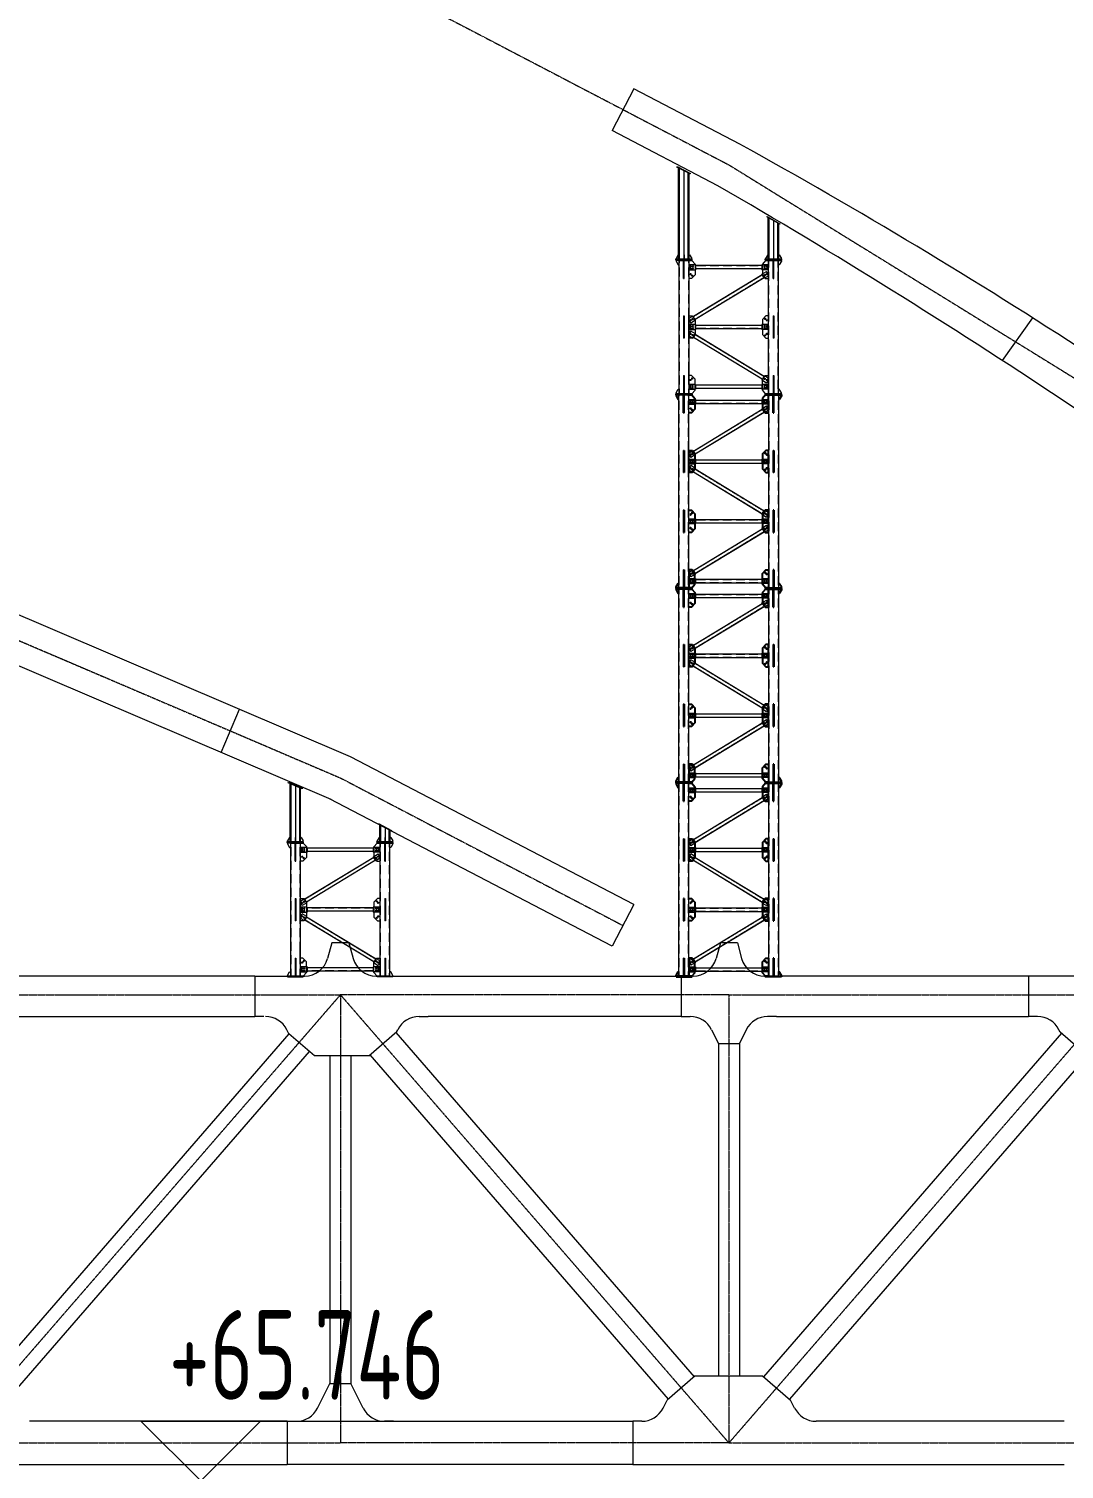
# Model space of a CAD drawing. Extents: x -2876908 to 633791, y -1383861 to 872234.
# Drawn here: x -699248 to -664600, y 749014 to 797226 of the extents above; entities that cross this region are included whole.
import ezdxf
from ezdxf.enums import TextEntityAlignment as Align

# ---------------------------------------------------------------- set-up
doc = ezdxf.new("R2010")
doc.units = 0
doc.header["$LTSCALE"] = 5
doc.header["$MEASUREMENT"] = 0
doc.linetypes.add('CENTER', pattern=[2, 1.25, -0.25, 0.25, -0.25])
doc.linetypes.add('DASHED', pattern=[0.75, 0.5, -0.25])
doc.layers.get('0').update_dxf_attribs({"linetype": 'CONTINUOUS', "lineweight": 25})
for name, color, linetype, lineweight in [('3中心线', 6, 'CENTER', 18), ('5标注', 3, 'CONTINUOUS', 15), ('6文本', 7, 'CONTINUOUS', 15), ('7边界线', 8, 'CONTINUOUS', 15), ('DIM', 3, 'CONTINUOUS', 0), ('STGJ_BOLT_THIN', 9, 'CONTINUOUS', 0), ('STXT_XG_END_THIN', 2, 'CONTINUOUS', 0), ('STXT_XG_THIN', 2, 'CONTINUOUS', 0), ('STXT_XG_TNDSH', 6, 'DASHED', 0)]:
    doc.layers.add(name, color=color, linetype=linetype, lineweight=lineweight)
doc.layers.add('M_Prof', color=2, linetype='CONTINUOUS')
doc.layers.add('M_Profx', color=2, linetype='CONTINUOUS')
doc.styles.add('TSSD_NORM', font='tssdeng.shx', dxfattribs={"width": 0.7, "bigfont": 'hztxt.shx'})

# ---------------------------------------------------------------- blocks, each defined once
blk = doc.blocks.new('f234w2')
at = {"layer": '3中心线'}
for p, q in [((-14296, 1526), (-27296, -13474)), ((-27296, 1526), (-14296, 1526)), ((-14296, 1526), (-1296, -13474)), ((-1296, 1526), (-14296, 1526)), ((-14296, 1526), (-14296, -13474)), ((11704, 1526), (-1296, -13474)), ((-1296, 1526), (11704, 1526)), ((-1296, 1526), (-1296, -13474)), ((-27296, -13474), (-14296, -13474)), ((-1296, -13474), (-14296, -13474)), ((-1296, -13474), (11704, -13474))]:
    blk.add_line(p, q, dxfattribs=at)
at = {"layer": '7边界线'}
for p, q in [((-14581, 3265), (-14723, 2741)), ((-14012, 3265), (-14581, 3265)), ((-14012, 3265), (-13870, 2741)), ((-1581, 3265), (-1723, 2741)), ((-1012, 3265), (-1581, 3265)), ((-1012, 3265), (-870, 2741)), ((-17159, 2150), (-25700, 2150)), ((-17159, 2150), (-15495, 2150)), ((-17159, 2150), (-17159, 800)), ((-13098, 2150), (-11361, 2150)), ((-11361, 2150), (-2893, 2150)), ((-2495, 2150), (-2893, 2150)), ((-2893, 2150), (-2893, 800)), ((300, 2150), (-98, 2150)), ((8732, 2150), (300, 2150)), ((10502, 2150), (8732, 2150)), ((8732, 2150), (8732, 800)), ((-25700, 800), (-17159, 800)), ((-16859, 800), (-17159, 800)), ((-11661, 800), (-11361, 800)), ((-2893, 800), (-11361, 800)), ((-2893, 800), (-2593, 800)), ((300, 800), (0, 800)), ((300, 800), (8732, 800)), ((9032, 800), (8732, 800)), ((-16022, 222), (-26228, -11554)), ((-16022, 222), (-16090, 358)), ((-15167, -519), (-16022, 222)), ((-13350, -519), (-12406, 298)), ((-12444, 265), (-2459, -11257)), ((-12406, 298), (-12376, 358)), ((-1877, 358), (-1646, -104)), ((-716, 358), (-946, -104)), ((9829, 239), (-134, -11257)), ((9791, 272), (9748, 358)), ((10734, -546), (9791, 272)), ((-15342, -368), (-25548, -12143)), ((-1646, -104), (-1646, -11224)), ((-1646, -104), (-946, -104)), ((-946, -104), (-946, -11224)), ((-13350, -519), (-15167, -519)), ((-14646, -519), (-14646, -11481)), ((-13946, -519), (-13946, -11481)), ((-13312, -487), (-3326, -12009)), ((10696, -513), (733, -12009)), ((-15060, -12308), (-14646, -11481)), ((-14646, -11481), (-13946, -11481)), ((-13533, -12308), (-13946, -11481)), ((-2421, -11224), (-3364, -12041)), ((-2421, -11224), (-172, -11224)), ((-172, -11224), (771, -12041)), ((-3497, -12308), (-3364, -12041)), ((904, -12308), (771, -12041)), ((-24397, -12750), (-24697, -12750)), ((-16075, -12750), (-24397, -12750)), ((-16075, -12750), (-15775, -12750)), ((-16075, -12750), (-16075, -14198)), ((-12518, -12750), (-12818, -12750)), ((-12518, -12750), (-4513, -12750)), ((-4213, -12750), (-4513, -12750)), ((-4513, -12750), (-4513, -14198)), ((1920, -12750), (1620, -12750)), ((9925, -12750), (1697, -12750)), ((-30196, -14198), (-16075, -14198)), ((-4513, -14198), (-16075, -14198)), ((-4513, -14198), (9925, -14198))]:
    blk.add_line(p, q, dxfattribs=at)
for centre, start, end in [((-15495, 2950), 270, 344.8249), ((-13098, 2950), 195.1751, 270), ((-2495, 2950), 270, 344.8249), ((-98, 2950), 195.1751, 270), ((-16806, 0), 26.5651, 90), ((-11661, 0), 90, 153.4349), ((-2593, 0), 26.5651, 90), ((0, 0), 90, 153.4349), ((9032, 0), 26.5651, 90), ((-15775, -11950), 270, 333.4349), ((-12818, -11950), 206.5651, 270), ((-4213, -11950), 270, 333.4349), ((1620, -11950), 206.5651, 270)]:
    blk.add_arc(centre, 800, start, end, dxfattribs=at)
blk = doc.blocks.new('立面图')
at = {"layer": '3中心线'}
for points in [[(-222125, -1387), (-209125, 9107), (-196125, 18366), (-183125, 26391), (-170125, 33181), (-157125, 38737), (-144125, 43058), (-131125, 46144), (-118125, 47996), (-105125, 48613), (-92125, 47996), (-79125, 46144), (-66125, 43058), (-53125, 38737), (-40125, 33181), (-27125, 26391), (-14125, 18366), (-1125, 9107), (11875, -1387)], [(-179581, 934), (-170127, 5872), (-157127, 11428), (-144127, 15749), (-131127, 18835), (-118127, 20687), (-105127, 21305), (-92127, 20687), (-79127, 18835), (-66127, 15749), (-53127, 11428), (-40127, 5872), (-30673, 934)]]:
    blk.add_lwpolyline(points, dxfattribs=at)
at = {"layer": '7边界线', "ltscale": 0.1}
for p, q in [((-30309, 28940), (-31037, 27546)), ((-26763, 27088), (-30309, 28940)), ((-27491, 25694), (-31037, 27546)), ((-16968, 21274), (-17982, 19849)), ((-39789, 6583), (-52817, 12150)), ((-40436, 5150), (-53436, 10705)), ((-44117, 6722), (-43499, 8168)), ((-30309, 1631), (-39789, 6582)), ((-31037, 237), (-40491, 5176)), ((-30309, 1631), (-31037, 237))]:
    blk.add_line(p, q, dxfattribs=at)
for centre, radius, start, end in [((-117949, -137707), 188341, 52.72008, 61.04305), ((-143086, -173000), 229873, 53.0489, 59.81031)]:
    blk.add_arc(centre, radius, start, end, dxfattribs=at)
at = {"layer": '5标注'}
blk.add_blockref('f234w2', (-25830, -2913), dxfattribs=at)
blk = doc.blocks.new('孔')
blk.add_circle((22022, 20887), 13.3)
at = {"layer": 'STGJ_BOLT_THIN'}
for p, q in [((21992, 20887), (22052, 20887)), ((22022, 20917), (22022, 20857))]:
    blk.add_line(p, q, dxfattribs=at)
blk = doc.blocks.new('flhdasdhfksfdjl')
at = {"color": 241}
for p, q in [((11534671, 549419), (11534671, 550022)), ((11534691, 549419), (11534691, 550022)), ((11534671, 549419), (11534691, 549419)), ((11537671, 548165), (11537671, 547419)), ((11537671, 548165), (11537691, 548165)), ((11537691, 548165), (11537691, 547419)), ((11537691, 547419), (11537671, 547419)), ((11534671, 546165), (11534671, 545562)), ((11534671, 546165), (11534691, 546165)), ((11534691, 546165), (11534691, 545562))]:
    blk.add_line(p, q, dxfattribs=at)
for p, q in [((11534691, 549840), (11534671, 549840)), ((11534691, 549813), (11534671, 549813)), ((11534691, 549770), (11534671, 549770)), ((11534691, 549743), (11534671, 549743)), ((11537691, 549840), (11537671, 549840)), ((11537691, 549813), (11537671, 549813)), ((11537691, 549770), (11537671, 549770)), ((11537691, 549743), (11537671, 549743)), ((11534691, 549578), (11534671, 549578)), ((11534691, 549551), (11534671, 549551)), ((11534691, 549541), (11534671, 549541)), ((11534691, 549515), (11534671, 549515)), ((11537691, 549578), (11537671, 549578)), ((11537691, 549551), (11537671, 549551)), ((11537691, 549541), (11537671, 549541)), ((11537691, 549515), (11537671, 549515)), ((11534691, 548069), (11534671, 548069)), ((11534691, 548042), (11534671, 548042)), ((11534691, 548033), (11534671, 548033)), ((11534691, 548006), (11534671, 548006)), ((11534691, 547840), (11534671, 547840)), ((11534691, 547813), (11534671, 547813)), ((11534691, 547770), (11534671, 547770)), ((11534691, 547743), (11534671, 547743)), ((11537691, 548069), (11537671, 548069)), ((11537691, 548042), (11537671, 548042)), ((11537691, 548033), (11537671, 548033)), ((11537691, 548006), (11537671, 548006)), ((11537691, 547840), (11537671, 547840)), ((11537691, 547813), (11537671, 547813)), ((11537691, 547770), (11537671, 547770)), ((11537691, 547743), (11537671, 547743)), ((11534691, 547564), (11534671, 547564)), ((11534691, 547528), (11534671, 547528)), ((11537691, 547564), (11537671, 547564)), ((11537691, 547528), (11537671, 547528)), ((11534691, 546069), (11534671, 546069)), ((11534691, 546042), (11534671, 546042)), ((11534691, 546033), (11534671, 546033)), ((11534691, 546006), (11534671, 546006)), ((11534691, 545840), (11534671, 545840)), ((11534691, 545813), (11534671, 545813)), ((11534691, 545770), (11534671, 545770)), ((11537691, 546069), (11537671, 546069)), ((11537691, 546042), (11537671, 546042)), ((11537691, 546033), (11537671, 546033)), ((11537691, 546006), (11537671, 546006)), ((11537691, 545840), (11537671, 545840)), ((11537691, 545813), (11537671, 545813)), ((11537691, 545770), (11537671, 545770)), ((11534691, 545743), (11534671, 545743)), ((11537691, 545743), (11537671, 545743))]:
    blk.add_line(p, q)
at = {"color": 5}
for p, q in [((11537671, 549419), (11537671, 550022)), ((11537691, 549419), (11537691, 550022)), ((11537671, 549419), (11537691, 549419)), ((11534671, 548165), (11534671, 547419)), ((11534671, 548165), (11534691, 548165)), ((11534691, 548165), (11534691, 547419)), ((11534691, 547419), (11534671, 547419)), ((11537671, 546165), (11537671, 545562)), ((11537671, 546165), (11537691, 546165)), ((11537691, 546165), (11537691, 545562))]:
    blk.add_line(p, q, dxfattribs=at)
at = {"color": 6}
for points in [[(11534418, 550042), (11534943, 550042), (11534943, 550022), (11534418, 550022)], [(11537943, 550042), (11537418, 550042), (11537418, 550022), (11537943, 550022)], [(11534418, 545542), (11534943, 545542), (11534943, 545562), (11534418, 545562)], [(11537943, 545542), (11537418, 545542), (11537418, 545562), (11537943, 545562)]]:
    blk.add_lwpolyline(points, close=True, dxfattribs=at)
for points in [[(11534418, 550022), (11534418, 549992), (11534488, 549872), (11534518, 549872)], [(11534418, 550022), (11534418, 549992), (11534488, 549872), (11534518, 549872)], [(11537943, 550022), (11537943, 549992), (11537873, 549872), (11537843, 549872)], [(11537943, 550022), (11537943, 549992), (11537873, 549872), (11537843, 549872)], [(11534418, 545562), (11534418, 545592), (11534488, 545712), (11534518, 545712)], [(11534418, 545562), (11534418, 545592), (11534488, 545712), (11534518, 545712)], [(11537943, 545562), (11537943, 545592), (11537873, 545712), (11537843, 545712)], [(11537943, 545562), (11537943, 545592), (11537873, 545712), (11537843, 545712)]]:
    blk.add_lwpolyline(points, dxfattribs=at)
at = {"color": 5}
for points in [[(11534843, 550022), (11534943, 550022), (11535054, 549902), (11535054, 549540), (11534932, 549419), (11534843, 549419)], [(11537518, 548165), (11537429, 548165), (11537308, 548043), (11537308, 547540), (11537429, 547419), (11537518, 547419)], [(11534843, 546165), (11534843, 545562), (11534943, 545562), (11535054, 545682), (11535054, 546043), (11534932, 546165), (11534843, 546165)]]:
    blk.add_lwpolyline(points, dxfattribs=at)
at = {"color": 241}
for points in [[(11537518, 550022), (11537418, 550022), (11537308, 549897), (11537308, 549572), (11537401, 549419), (11537518, 549419), (11537518, 550022)], [(11534843, 548165), (11534960, 548165), (11535054, 548011), (11535054, 547572), (11534960, 547419), (11534843, 547419), (11534843, 548165)], [(11537518, 546165), (11537518, 545562), (11537418, 545562), (11537308, 545687), (11537308, 546011), (11537401, 546165), (11537518, 546165)]]:
    blk.add_lwpolyline(points, dxfattribs=at)
at = {"layer": 'DIM'}
for p, q in [((11534843, 545997), (11534843, 546449)), ((11537518, 546210), (11537518, 546547))]:
    blk.add_line(p, q, dxfattribs=at)
at = {"layer": 'STXT_XG_END_THIN'}
for p, q in [((11534518, 550022), (11534843, 550022)), ((11537843, 550022), (11537518, 550022)), ((11534518, 545562), (11534843, 545562)), ((11537843, 545562), (11537518, 545562))]:
    blk.add_line(p, q, dxfattribs=at)
at = {"layer": 'STXT_XG_END_THIN', "color": 3}
for p, q in [((11534863, 549872), (11534863, 549712)), ((11534863, 549712), (11535074, 549712)), ((11537498, 549712), (11537498, 549872)), ((11534863, 547872), (11534863, 547712)), ((11534863, 547712), (11535074, 547712)), ((11537498, 547712), (11537498, 547872)), ((11534863, 545872), (11534863, 545712)), ((11537498, 545712), (11537498, 545872)), ((11534863, 545712), (11535074, 545712))]:
    blk.add_line(p, q, dxfattribs=at)
at = {"layer": 'STXT_XG_THIN', "color": 2}
for p, q in [((11534518, 550022), (11534518, 545562)), ((11534843, 550022), (11534843, 545562)), ((11537518, 545562), (11537518, 550022)), ((11537843, 545562), (11537843, 550022))]:
    blk.add_line(p, q, dxfattribs=at)
at = {"layer": 'STXT_XG_THIN', "color": 3}
for p, q in [((11535074, 549872), (11534863, 549872)), ((11535064, 549872), (11535064, 549712)), ((11535074, 549872), (11535074, 549712)), ((11537288, 549849), (11535074, 549849)), ((11537288, 549735), (11535074, 549735)), ((11537288, 549872), (11537288, 549712)), ((11537498, 549872), (11537288, 549872)), ((11537498, 549712), (11537288, 549712)), ((11537298, 549872), (11537298, 549712)), ((11535074, 547872), (11534863, 547872)), ((11535064, 547872), (11535064, 547712)), ((11535074, 547872), (11535074, 547712)), ((11537288, 547849), (11535074, 547849)), ((11537288, 547735), (11535074, 547735)), ((11537288, 547872), (11537288, 547712)), ((11537498, 547872), (11537288, 547872)), ((11537498, 547712), (11537288, 547712)), ((11537298, 547872), (11537298, 547712)), ((11535074, 545872), (11534863, 545872)), ((11535064, 545872), (11535064, 545712)), ((11535074, 545872), (11535074, 545712)), ((11537288, 545849), (11535074, 545849)), ((11537288, 545872), (11537288, 545712)), ((11537498, 545872), (11537288, 545872)), ((11537298, 545872), (11537298, 545712)), ((11537288, 545735), (11535074, 545735)), ((11537498, 545712), (11537288, 545712))]:
    blk.add_line(p, q, dxfattribs=at)
at = {"layer": 'STXT_XG_THIN', "color": 241}
for p, q in [((11537292, 549560), (11537450, 549656)), ((11537498, 549577), (11537450, 549656)), ((11537304, 549540), (11534998, 548141)), ((11537363, 549443), (11535057, 548043)), ((11537375, 549423), (11537292, 549560)), ((11537383, 549428), (11537300, 549565)), ((11537498, 549498), (11537375, 549423)), ((11537498, 549577), (11537498, 549498)), ((11534863, 548085), (11534986, 548160)), ((11534863, 548007), (11534863, 548085)), ((11534863, 548007), (11534911, 547927)), ((11535069, 548023), (11534911, 547927)), ((11535061, 548018), (11534978, 548155)), ((11535069, 548023), (11534986, 548160)), ((11534863, 547577), (11534911, 547656)), ((11534863, 547577), (11534863, 547498)), ((11534863, 547498), (11534986, 547423)), ((11535069, 547560), (11534911, 547656)), ((11535061, 547565), (11534978, 547428)), ((11535069, 547560), (11534986, 547423)), ((11537304, 546043), (11534998, 547443)), ((11537363, 546141), (11535057, 547540)), ((11537375, 546160), (11537292, 546023)), ((11537292, 546023), (11537450, 545927)), ((11537383, 546155), (11537300, 546018)), ((11537498, 546085), (11537375, 546160)), ((11537498, 546007), (11537450, 545927)), ((11537498, 546007), (11537498, 546085))]:
    blk.add_line(p, q, dxfattribs=at)
at = {"layer": 'STXT_XG_TNDSH', "color": 2}
for p, q in [((11534526, 550022), (11534526, 545562)), ((11534835, 550022), (11534835, 545562)), ((11537526, 545562), (11537526, 550022)), ((11537835, 545562), (11537835, 550022))]:
    blk.add_line(p, q, dxfattribs=at)
at = {"layer": 'STXT_XG_TNDSH', "color": 3}
for p, q in [((11537288, 549845), (11535074, 549845)), ((11537288, 549739), (11535074, 549739)), ((11537288, 547845), (11535074, 547845)), ((11537288, 547739), (11535074, 547739)), ((11537288, 545845), (11535074, 545845)), ((11537288, 545739), (11535074, 545739))]:
    blk.add_line(p, q, dxfattribs=at)
at = {"layer": 'STXT_XG_TNDSH', "color": 241}
for p, q in [((11537306, 549537), (11535000, 548137)), ((11537361, 549446), (11535055, 548047)), ((11537306, 546047), (11535000, 547446)), ((11537361, 546137), (11535055, 547537))]:
    blk.add_line(p, q, dxfattribs=at)
for p in [(11512886, 528939), (11512886, 528869), (11512956, 528939), (11512956, 528869), (11512886, 528677), (11512936, 528627), (11512886, 526939), (11512886, 526869), (11512956, 526939), (11512956, 526869), (11512886, 526677), (11512946, 526640)]:
    blk.add_blockref('孔', p)
at = {"xscale": -1}
for p in [(11559405, 528939), (11559405, 528869), (11559475, 528939), (11559475, 528869), (11559415, 528640), (11559475, 528677), (11559405, 526939), (11559405, 526869), (11559475, 526939), (11559475, 526869), (11559425, 526627), (11559475, 526677)]:
    blk.add_blockref('孔', p, dxfattribs=at)
at = {"xscale": -1, "rotation": 180}
for p in [(11512886, 568907), (11512946, 568943), (11512886, 566907), (11512886, 566714), (11512886, 566644), (11512936, 566956), (11512956, 566714), (11512956, 566644)]:
    blk.add_blockref('孔', p, dxfattribs=at)
at = {"rotation": 180}
for p in [(11559425, 568956), (11559475, 568907), (11559405, 566714), (11559405, 566644), (11559415, 566943), (11559475, 566907), (11559475, 566714), (11559475, 566644)]:
    blk.add_blockref('孔', p, dxfattribs=at)
blk = doc.blocks.new('6.5M11')
at = {"color": 5}
for p, q in [((128499, 27955), (128499, 28558)), ((128519, 27955), (128519, 28558)), ((128519, 27955), (128499, 27955)), ((128499, 24701), (128499, 23955)), ((128499, 24701), (128519, 24701)), ((128519, 24701), (128519, 23955)), ((128519, 23955), (128499, 23955))]:
    blk.add_line(p, q, dxfattribs=at)
for p, q in [((128499, 28377), (128519, 28377)), ((128499, 28350), (128519, 28350)), ((128499, 28307), (128519, 28307)), ((128499, 28280), (128519, 28280)), ((128499, 28114), (128519, 28114)), ((128499, 28088), (128519, 28088)), ((128499, 28078), (128519, 28078)), ((128499, 28051), (128519, 28051)), ((128499, 26605), (128519, 26605)), ((128499, 26579), (128519, 26579)), ((128499, 26569), (128519, 26569)), ((128499, 26543), (128519, 26543)), ((128499, 26377), (128519, 26377)), ((128499, 26350), (128519, 26350)), ((128499, 26307), (128519, 26307)), ((128499, 26280), (128519, 26280)), ((128499, 26101), (128519, 26101)), ((128499, 26065), (128519, 26065)), ((128519, 24605), (128499, 24605)), ((128519, 24579), (128499, 24579)), ((128519, 24569), (128499, 24569)), ((128519, 24543), (128499, 24543)), ((128519, 24377), (128499, 24377)), ((128519, 24350), (128499, 24350)), ((128519, 24307), (128499, 24307)), ((128519, 24280), (128499, 24280)), ((128519, 24101), (128499, 24101)), ((128519, 24065), (128499, 24065)), ((128519, 22605), (128499, 22605)), ((128519, 22579), (128499, 22579)), ((128519, 22569), (128499, 22569)), ((128519, 22543), (128499, 22543)), ((128519, 22377), (128499, 22377)), ((128519, 22350), (128499, 22350)), ((128519, 22307), (128499, 22307)), ((128519, 22280), (128499, 22280))]:
    blk.add_line(p, q)
at = {"color": 241}
for p, q in [((128499, 26701), (128499, 25955)), ((128519, 26701), (128499, 26701)), ((128519, 26701), (128519, 25955)), ((128499, 25955), (128519, 25955)), ((128499, 22701), (128499, 22093)), ((128499, 22701), (128519, 22701)), ((128519, 22701), (128519, 22093))]:
    blk.add_line(p, q, dxfattribs=at)
at = {"color": 6}
for points in [[(128247, 28578), (128772, 28578), (128772, 28558), (128247, 28558)], [(128247, 22078), (128772, 22078), (128772, 22098), (128247, 22098)]]:
    blk.add_lwpolyline(points, close=True, dxfattribs=at)
for points in [[(128247, 28558), (128247, 28528), (128317, 28408), (128347, 28408)], [(128247, 28558), (128247, 28528), (128317, 28408), (128347, 28408)], [(128247, 22098), (128247, 22128), (128317, 22248), (128347, 22248)], [(128247, 22098), (128247, 22128), (128317, 22248), (128347, 22248)]]:
    blk.add_lwpolyline(points, dxfattribs=at)
at = {"color": 241}
for points in [[(128672, 28558), (128772, 28558), (128882, 28438), (128882, 28109), (128789, 27955), (128672, 27955), (128672, 28558)], [(128672, 24701), (128789, 24701), (128882, 24548), (128882, 24109), (128789, 23955), (128672, 23955), (128672, 24701)]]:
    blk.add_lwpolyline(points, dxfattribs=at)
at = {"color": 5}
for points in [[(128672, 26701), (128761, 26701), (128882, 26580), (128882, 26077), (128761, 25955), (128672, 25955), (128672, 26701)], [(128672, 22701), (128672, 22098), (128772, 22098), (128882, 22218), (128882, 22580), (128761, 22701), (128672, 22701)]]:
    blk.add_lwpolyline(points, dxfattribs=at)
at = {"layer": 'STXT_XG_END_THIN'}
for p, q in [((128347, 28558), (128672, 28558)), ((128347, 22098), (128672, 22098))]:
    blk.add_line(p, q, dxfattribs=at)
at = {"layer": 'STXT_XG_THIN', "color": 2}
for p, q in [((128347, 28558), (128347, 22098)), ((128672, 28558), (128672, 22098))]:
    blk.add_line(p, q, dxfattribs=at)
at = {"layer": 'STXT_XG_TNDSH', "color": 2}
for p, q in [((128355, 28558), (128355, 22098)), ((128664, 28558), (128664, 22098))]:
    blk.add_line(p, q, dxfattribs=at)
for p in [(106715, 7476), (106715, 7406), (106715, 7213), (106775, 7177), (106785, 7476), (106785, 7406), (106715, 5476), (106715, 5406), (106715, 5213), (106765, 5164), (106785, 5476), (106785, 5406), (106715, 3476), (106715, 3406), (106715, 3213), (106785, 3476), (106785, 3406), (106775, 3177)]:
    blk.add_blockref('孔', p)
at = {"xscale": -1, "rotation": 180}
for p in [(106715, 47443), (106765, 47493), (106715, 47251), (106715, 47181), (106785, 47251), (106785, 47181), (106775, 45480), (106715, 45443), (106715, 43443), (106715, 43251), (106715, 43181), (106765, 43493), (106785, 43251), (106785, 43181)]:
    blk.add_blockref('孔', p, dxfattribs=at)
blk = doc.blocks.new('6.5M222')
at = {"color": 241}
for p, q in [((130499, 27955), (130499, 28558)), ((130519, 27955), (130519, 28558)), ((130519, 27955), (130499, 27955)), ((130499, 24701), (130499, 23955)), ((130499, 24701), (130519, 24701)), ((130519, 24701), (130519, 23955)), ((130519, 23955), (130499, 23955))]:
    blk.add_line(p, q, dxfattribs=at)
for p, q in [((130499, 28377), (130519, 28377)), ((130499, 28350), (130519, 28350)), ((130499, 28307), (130519, 28307)), ((130499, 28280), (130519, 28280)), ((130499, 28114), (130519, 28114)), ((130499, 28088), (130519, 28088)), ((130499, 28078), (130519, 28078)), ((130499, 28051), (130519, 28051)), ((130499, 26605), (130519, 26605)), ((130499, 26579), (130519, 26579)), ((130499, 26569), (130519, 26569)), ((130499, 26543), (130519, 26543)), ((130499, 26377), (130519, 26377)), ((130499, 26350), (130519, 26350)), ((130499, 26307), (130519, 26307)), ((130499, 26280), (130519, 26280)), ((130499, 26101), (130519, 26101)), ((130499, 26065), (130519, 26065)), ((130519, 24605), (130499, 24605)), ((130519, 24579), (130499, 24579)), ((130519, 24569), (130499, 24569)), ((130519, 24543), (130499, 24543)), ((130519, 24377), (130499, 24377)), ((130519, 24350), (130499, 24350)), ((130519, 24307), (130499, 24307)), ((130519, 24280), (130499, 24280)), ((130519, 24101), (130499, 24101)), ((130519, 24065), (130499, 24065)), ((130499, 22605), (130519, 22605)), ((130499, 22579), (130519, 22579)), ((130499, 22569), (130519, 22569)), ((130499, 22543), (130519, 22543)), ((130499, 22377), (130519, 22377)), ((130499, 22350), (130519, 22350)), ((130499, 22307), (130519, 22307)), ((130499, 22280), (130519, 22280))]:
    blk.add_line(p, q)
at = {"color": 5}
for p, q in [((130499, 26701), (130499, 25955)), ((130519, 26701), (130499, 26701)), ((130519, 26701), (130519, 25955)), ((130499, 25955), (130519, 25955)), ((130499, 22701), (130499, 22098)), ((130519, 22701), (130499, 22701)), ((130519, 22701), (130519, 22098))]:
    blk.add_line(p, q, dxfattribs=at)
for points in [[(130347, 28558), (130247, 28558), (130137, 28438), (130137, 28077), (130258, 27955), (130347, 27955)], [(130347, 24701), (130258, 24701), (130137, 24580), (130137, 24077), (130258, 23955), (130347, 23955)]]:
    blk.add_lwpolyline(points, dxfattribs=at)
at = {"color": 6}
for points in [[(130772, 28578), (130247, 28578), (130247, 28558), (130772, 28558)], [(130772, 22078), (130247, 22078), (130247, 22098), (130772, 22098)]]:
    blk.add_lwpolyline(points, close=True, dxfattribs=at)
for points in [[(130772, 28558), (130772, 28528), (130702, 28408), (130672, 28408)], [(130772, 28558), (130772, 28528), (130702, 28408), (130672, 28408)], [(130772, 22098), (130772, 22128), (130702, 22248), (130672, 22248)], [(130772, 22098), (130772, 22128), (130702, 22248), (130672, 22248)]]:
    blk.add_lwpolyline(points, dxfattribs=at)
at = {"color": 241}
for points in [[(130347, 26701), (130230, 26701), (130137, 26548), (130137, 26109), (130230, 25955), (130347, 25955), (130347, 26701)], [(130347, 22701), (130347, 22098), (130247, 22098), (130137, 22218), (130137, 22548), (130230, 22701), (130347, 22701)]]:
    blk.add_lwpolyline(points, dxfattribs=at)
at = {"layer": 'STXT_XG_END_THIN'}
for p, q in [((130672, 28558), (130347, 28558)), ((130672, 22098), (130347, 22098))]:
    blk.add_line(p, q, dxfattribs=at)
at = {"layer": 'STXT_XG_THIN', "color": 2}
for p, q in [((130347, 22098), (130347, 28558)), ((130672, 22098), (130672, 28558))]:
    blk.add_line(p, q, dxfattribs=at)
at = {"layer": 'STXT_XG_TNDSH', "color": 2}
for p, q in [((130355, 22098), (130355, 28558)), ((130664, 22098), (130664, 28558))]:
    blk.add_line(p, q, dxfattribs=at)
at = {"xscale": -1}
for p in [(152234, 7476), (152234, 7406), (152254, 7164), (152304, 7476), (152304, 7406), (152304, 7213), (152234, 5476), (152234, 5406), (152244, 5177), (152304, 5476), (152304, 5406), (152304, 5213), (152234, 3476), (152234, 3406), (152304, 3476), (152304, 3406), (152304, 3213), (152254, 3164)]:
    blk.add_blockref('孔', p, dxfattribs=at)
at = {"rotation": 180}
for p in [(152244, 47480), (152304, 47443), (152254, 45493), (152304, 45443), (152234, 43251), (152234, 43181), (152244, 43480), (152304, 43443), (152304, 43251), (152304, 43181)]:
    blk.add_blockref('孔', p, dxfattribs=at)
blk = doc.blocks.new('sahdlfhaskfhkjs')
at = {"layer": 'STXT_XG_END_THIN', "color": 3}
for p, q in [((11556664, 547825), (11556664, 547665)), ((11559299, 547665), (11559299, 547825)), ((11556664, 547665), (11556874, 547665)), ((11556664, 545825), (11556664, 545665)), ((11559299, 545665), (11559299, 545825)), ((11556664, 545665), (11556874, 545665)), ((11556664, 543825), (11556664, 543665)), ((11556664, 543665), (11556874, 543665)), ((11559299, 543665), (11559299, 543825)), ((11556664, 541825), (11556664, 541665)), ((11556664, 541665), (11556874, 541665)), ((11559299, 541665), (11559299, 541825))]:
    blk.add_line(p, q, dxfattribs=at)
at = {"layer": 'STXT_XG_THIN', "color": 3}
for p, q in [((11556874, 547825), (11556664, 547825)), ((11556864, 547825), (11556864, 547665)), ((11556874, 547825), (11556874, 547665)), ((11559089, 547802), (11556874, 547802)), ((11559089, 547825), (11559089, 547665)), ((11559299, 547825), (11559089, 547825)), ((11559099, 547825), (11559099, 547665)), ((11559089, 547688), (11556874, 547688)), ((11559299, 547665), (11559089, 547665)), ((11556874, 545825), (11556664, 545825)), ((11556864, 545825), (11556864, 545665)), ((11556874, 545825), (11556874, 545665)), ((11559089, 545802), (11556874, 545802)), ((11559089, 545825), (11559089, 545665)), ((11559299, 545825), (11559089, 545825)), ((11559099, 545825), (11559099, 545665)), ((11559089, 545688), (11556874, 545688)), ((11559299, 545665), (11559089, 545665)), ((11556874, 543825), (11556664, 543825)), ((11556864, 543825), (11556864, 543665)), ((11556874, 543825), (11556874, 543665)), ((11559089, 543802), (11556874, 543802)), ((11559089, 543688), (11556874, 543688)), ((11559089, 543825), (11559089, 543665)), ((11559299, 543825), (11559089, 543825)), ((11559299, 543665), (11559089, 543665)), ((11559099, 543825), (11559099, 543665)), ((11556874, 541825), (11556664, 541825)), ((11556864, 541825), (11556864, 541665)), ((11556874, 541825), (11556874, 541665)), ((11559089, 541802), (11556874, 541802)), ((11559089, 541688), (11556874, 541688)), ((11559089, 541825), (11559089, 541665)), ((11559299, 541825), (11559089, 541825)), ((11559299, 541665), (11559089, 541665)), ((11559099, 541825), (11559099, 541665))]:
    blk.add_line(p, q, dxfattribs=at)
at = {"layer": 'STXT_XG_THIN', "color": 241}
for p, q in [((11556664, 547530), (11556712, 547609)), ((11556664, 547530), (11556664, 547451)), ((11556664, 547451), (11556787, 547377)), ((11556870, 547513), (11556712, 547609)), ((11556862, 547519), (11556779, 547382)), ((11556870, 547513), (11556787, 547377)), ((11559105, 545997), (11556799, 547396)), ((11559164, 546094), (11556858, 547494)), ((11559176, 546114), (11559093, 545977)), ((11559093, 545977), (11559251, 545881)), ((11559184, 546108), (11559101, 545972)), ((11559299, 546039), (11559176, 546114)), ((11559299, 545960), (11559251, 545881)), ((11559299, 545960), (11559299, 546039)), ((11559105, 545494), (11556799, 544094)), ((11559164, 545396), (11556858, 543997)), ((11559093, 545513), (11559251, 545609)), ((11559176, 545377), (11559093, 545513)), ((11559184, 545382), (11559101, 545519)), ((11559299, 545451), (11559176, 545377)), ((11559299, 545530), (11559251, 545609)), ((11559299, 545530), (11559299, 545451)), ((11556664, 544039), (11556787, 544114)), ((11556664, 543960), (11556664, 544039)), ((11556664, 543960), (11556712, 543881)), ((11556870, 543977), (11556712, 543881)), ((11556862, 543972), (11556779, 544108)), ((11556870, 543977), (11556787, 544114)), ((11556664, 543530), (11556712, 543609)), ((11556664, 543530), (11556664, 543451)), ((11556664, 543451), (11556787, 543377)), ((11556870, 543513), (11556712, 543609)), ((11556862, 543519), (11556779, 543382)), ((11556870, 543513), (11556787, 543377)), ((11559105, 541997), (11556799, 543396)), ((11559164, 542094), (11556858, 543494)), ((11559176, 542114), (11559093, 541977)), ((11559093, 541977), (11559251, 541881)), ((11559184, 542108), (11559101, 541972)), ((11559299, 542039), (11559176, 542114)), ((11559299, 541960), (11559251, 541881)), ((11559299, 541960), (11559299, 542039))]:
    blk.add_line(p, q, dxfattribs=at)
at = {"layer": 'STXT_XG_TNDSH', "color": 3}
for p, q in [((11559089, 547798), (11556874, 547798)), ((11559089, 547692), (11556874, 547692)), ((11559089, 545798), (11556874, 545798)), ((11559089, 545692), (11556874, 545692)), ((11559089, 543798), (11556874, 543798)), ((11559089, 543692), (11556874, 543692)), ((11559089, 541798), (11556874, 541798)), ((11559089, 541692), (11556874, 541692))]:
    blk.add_line(p, q, dxfattribs=at)
at = {"layer": 'STXT_XG_TNDSH', "color": 241}
for p, q in [((11559107, 546000), (11556801, 547400)), ((11559162, 546091), (11556856, 547490)), ((11559107, 545490), (11556801, 544091)), ((11559162, 545400), (11556856, 544000)), ((11559107, 542000), (11556801, 543400)), ((11559162, 542091), (11556856, 543490))]:
    blk.add_line(p, q, dxfattribs=at)
for name, p in [('6.5M11', (11427972, 519417)), ('6.5M222', (11428972, 519417))]:
    blk.add_blockref(name, p)

msp = doc.modelspace()

# ---------------------------------------------------------------- linework, layer by layer
for p, q in [((-677590.038, 789493.227), (-677590.038, 789513.227)), ((-677065.038, 789493.227), (-677065.038, 789513.227)), ((-674590.038, 789493.227), (-674590.038, 789513.227)), ((-674065.038, 789493.227), (-674065.038, 789513.227)), ((-690590.038, 769993.227), (-690590.038, 770013.227)), ((-690590.038, 769993.227), (-690590.038, 770013.227)), ((-690065.038, 769993.227), (-690065.038, 770013.227)), ((-690065.038, 769993.227), (-690065.038, 770013.227)), ((-687590.038, 769993.227), (-687590.038, 770013.227)), ((-687590.038, 769993.227), (-687590.038, 770013.227)), ((-687065.038, 769993.227), (-687065.038, 770013.227)), ((-687065.038, 769993.227), (-687065.038, 770013.227))]:
    msp.add_line(p, q)
at = {"layer": '5标注', "flags": 128}
msp.add_lwpolyline([(-691494.999, 750619.228), (-693494.999, 748619.228), (-695494.999, 750619.228), (-686929.196, 750619.228)], dxfattribs=at)
at = {"layer": '7边界线'}
for points in [[(-677114.184, 792368.109), (-677559.183, 792596.766), (-677550.037, 792614.566), (-677105.038, 792385.909)], [(-674120.274, 790683.659), (-674554.66, 790931.886), (-674544.73, 790949.262), (-674110.345, 790701.034)], [(-690105.372, 771790.585), (-690565.431, 771987.192), (-690557.567, 772005.594), (-690097.508, 771808.988)], [(-687115.436, 770374.661), (-687558.265, 770607.492), (-687548.952, 770625.206), (-687106.123, 770392.375)]]:
    msp.add_lwpolyline(points, close=True, dxfattribs=at)
at = {"layer": 'DIM'}
for p, q in [((-677327.538, 792500.238), (-677327.538, 789493.227)), ((-674327.538, 790825.148), (-674327.538, 789493.227)), ((-677519.538, 789663.227), (-677590.038, 789543.227)), ((-677590.038, 789513.227), (-677590.038, 789543.227)), ((-677065.038, 789513.227), (-677590.038, 789513.227)), ((-677065.038, 789493.227), (-677590.038, 789493.227)), ((-677519.538, 789663.227), (-677490.038, 789663.227)), ((-677322.538, 789663.227), (-677332.538, 789663.227)), ((-677332.538, 789663.227), (-677332.538, 789513.227)), ((-677322.538, 789663.227), (-677322.538, 789513.227)), ((-677135.538, 789663.227), (-677165.038, 789663.227)), ((-677135.538, 789663.227), (-677065.038, 789543.227)), ((-677065.038, 789513.227), (-677065.038, 789543.227)), ((-674519.538, 789663.227), (-674590.038, 789543.227)), ((-674590.038, 789513.227), (-674590.038, 789543.227)), ((-674065.038, 789513.227), (-674590.038, 789513.227)), ((-674065.038, 789493.227), (-674590.038, 789493.227)), ((-674519.538, 789663.227), (-674490.038, 789663.227)), ((-674322.538, 789663.227), (-674332.538, 789663.227)), ((-674332.538, 789663.227), (-674332.538, 789513.227)), ((-674322.538, 789663.227), (-674322.538, 789513.227)), ((-674135.538, 789663.227), (-674165.038, 789663.227)), ((-674135.538, 789663.227), (-674065.038, 789543.227)), ((-674065.038, 789513.227), (-674065.038, 789543.227)), ((-690327.538, 771907.291), (-690327.538, 769993.227)), ((-690327.538, 770442.946), (-690327.538, 769993.227)), ((-687327.538, 770508.79), (-687327.538, 769993.227)), ((-690519.538, 770163.227), (-690590.038, 770043.227)), ((-690519.538, 770163.227), (-690590.038, 770043.227)), ((-690590.038, 770013.227), (-690590.038, 770043.227)), ((-690590.038, 770013.227), (-690590.038, 770043.227)), ((-690590.038, 770013.227), (-690065.038, 770013.227)), ((-690065.038, 770013.227), (-690590.038, 770013.227)), ((-690590.038, 769993.227), (-690065.038, 769993.227)), ((-690065.038, 769993.227), (-690590.038, 769993.227)), ((-690519.538, 770163.227), (-690490.038, 770163.227)), ((-690519.538, 770163.227), (-690490.038, 770163.227)), ((-690332.538, 770163.227), (-690322.538, 770163.227)), ((-690332.538, 770163.227), (-690332.538, 770013.227)), ((-690322.538, 770163.227), (-690332.538, 770163.227)), ((-690332.538, 770163.227), (-690332.538, 770013.227)), ((-690322.538, 770163.227), (-690322.538, 770013.227)), ((-690322.538, 770163.227), (-690322.538, 770013.227)), ((-690135.538, 770163.227), (-690165.038, 770163.227)), ((-690135.538, 770163.227), (-690165.038, 770163.227)), ((-690135.538, 770163.227), (-690065.038, 770043.227)), ((-690135.538, 770163.227), (-690065.038, 770043.227)), ((-690065.038, 770013.227), (-690065.038, 770043.227)), ((-690065.038, 770013.227), (-690065.038, 770043.227)), ((-687519.538, 770163.227), (-687590.038, 770043.227)), ((-687519.538, 770163.227), (-687590.038, 770043.227)), ((-687590.038, 770013.227), (-687590.038, 770043.227)), ((-687590.038, 770013.227), (-687590.038, 770043.227)), ((-687590.038, 770013.227), (-687065.038, 770013.227)), ((-687065.038, 770013.227), (-687590.038, 770013.227)), ((-687590.038, 769993.227), (-687065.038, 769993.227)), ((-687065.038, 769993.227), (-687590.038, 769993.227)), ((-687519.538, 770163.227), (-687490.038, 770163.227)), ((-687519.538, 770163.227), (-687490.038, 770163.227)), ((-687332.538, 770163.227), (-687322.538, 770163.227)), ((-687332.538, 770163.227), (-687332.538, 770013.227)), ((-687322.538, 770163.227), (-687332.538, 770163.227)), ((-687332.538, 770163.227), (-687332.538, 770013.227)), ((-687322.538, 770163.227), (-687322.538, 770013.227)), ((-687322.538, 770163.227), (-687322.538, 770013.227)), ((-687135.538, 770163.227), (-687165.038, 770163.227)), ((-687135.538, 770163.227), (-687165.038, 770163.227)), ((-687135.538, 770163.227), (-687065.038, 770043.227)), ((-687135.538, 770163.227), (-687065.038, 770043.227)), ((-687065.038, 770013.227), (-687065.038, 770043.227)), ((-687065.038, 770013.227), (-687065.038, 770043.227))]:
    msp.add_line(p, q, dxfattribs=at)
at = {"layer": 'M_Prof'}
for p, q in [((-677490.138, 789513.227), (-677490.138, 792561.288)), ((-677164.937, 789513.227), (-677164.937, 792394.188)), ((-674490.138, 789513.227), (-674490.138, 790895.015)), ((-674164.937, 789513.227), (-674164.937, 790709.181)), ((-690490.138, 770013.227), (-690490.138, 771955.015)), ((-690164.937, 770013.227), (-690164.937, 771816.04)), ((-690164.937, 770013.227), (-690164.937, 770505.828)), ((-687490.138, 770013.227), (-687490.138, 770571.672)), ((-690490.138, 770013.227), (-690490.138, 770334.844)), ((-687164.937, 770013.227), (-687164.937, 770400.688))]:
    msp.add_line(p, q, dxfattribs=at)
at = {"layer": 'M_Profx'}
for p, q in [((-677482.133, 789513.227), (-677482.133, 792557.175)), ((-677172.942, 789513.227), (-677172.942, 792398.301)), ((-674482.133, 789513.227), (-674482.133, 790890.441)), ((-674172.942, 789513.227), (-674172.942, 790713.756)), ((-690482.133, 770013.227), (-690482.133, 771951.594)), ((-690172.942, 770013.227), (-690172.942, 771819.461)), ((-690172.942, 770013.227), (-690172.942, 770501.619)), ((-687482.133, 770013.227), (-687482.133, 770567.463)), ((-690482.133, 770013.227), (-690482.133, 770339.053)), ((-687172.942, 770013.227), (-687172.942, 770404.897))]:
    msp.add_line(p, q, dxfattribs=at)

# ---------------------------------------------------------------- block references
at = {"xscale": -1}
for p in [(10882153.958, 236998.09), (10882153.958, 230498.09), (10882153.958, 223998.09)]:
    msp.add_blockref('sahdlfhaskfhkjs', p, dxfattribs=at)
at = {"layer": '5标注'}
msp.add_blockref('立面图', (-648694.383, 766279.851), dxfattribs=at)
at = {"layer": 'DIM'}
for p in [(-12212008.136, 239451.533), (-12225008.136, 219951.533)]:
    msp.add_blockref('flhdasdhfksfdjl', p, dxfattribs=at)

# ---------------------------------------------------------------- texts
at = {"layer": '6文本', "style": 'TSSD_NORM', "width": 0.7}
msp.add_text('+65.746', height=3000, dxfattribs=at).set_placement((-694556.689, 754340.939), align=Align.TOP_LEFT)

doc.saveas('drawing.dxf')
